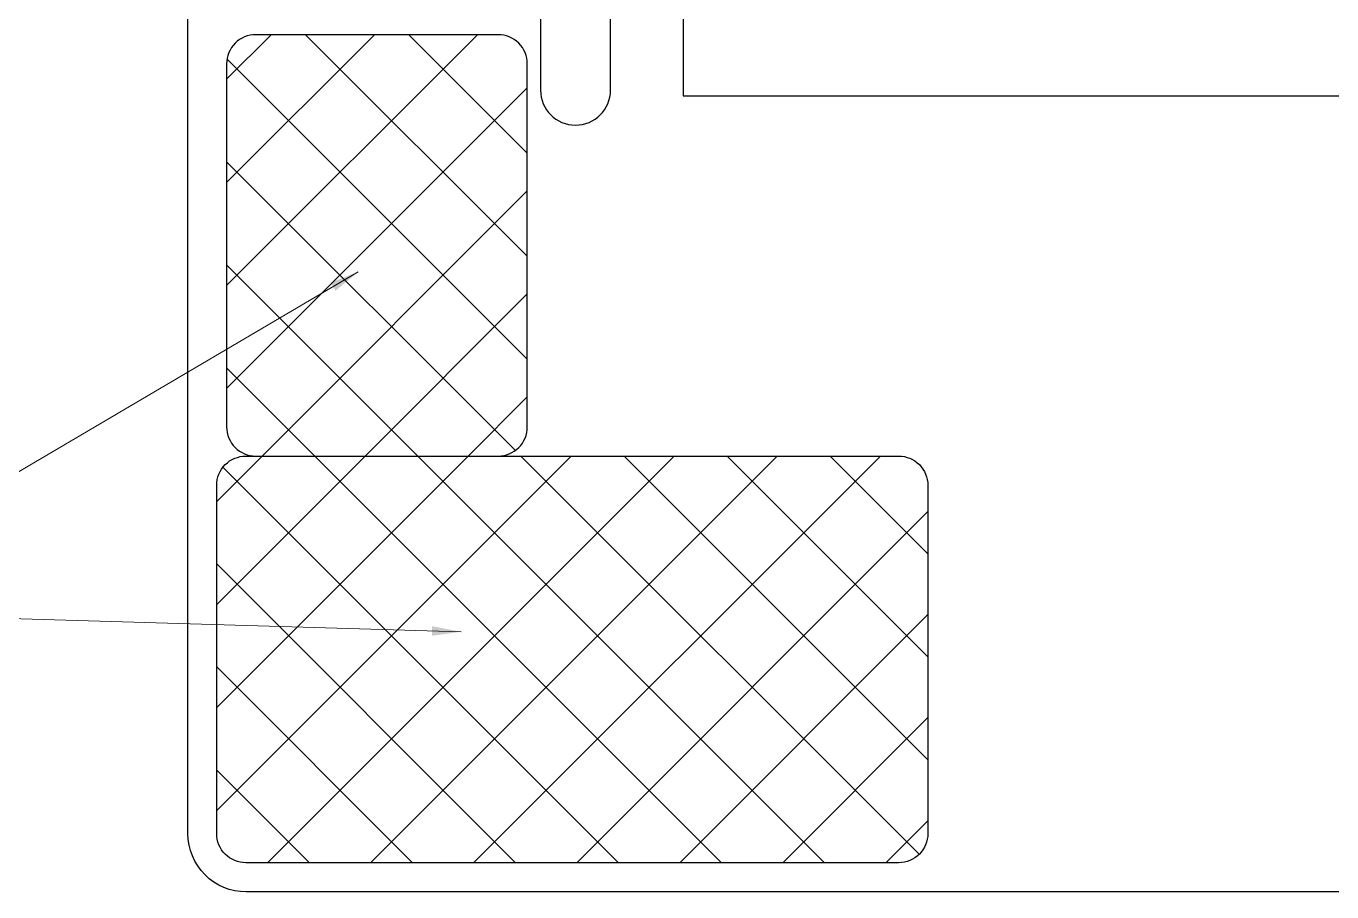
# Model space of a CAD drawing. Header units: inches. Extents: x 1765 to 5217, y -1519 to 441.
# Drawn here: x 4118.83 to 4141.23, y -1322.87 to -1308.01 of the extents above; entities that cross this region are included whole.
import ezdxf

# ---------------------------------------------------------------- set-up
doc = ezdxf.new("R2010")
doc.units = ezdxf.units.IN
doc.header["$MEASUREMENT"] = 0
doc.layers.add('DIM', color=3, linetype='Continuous', lineweight=15)
doc.layers.add('EMI', color=5, linetype='Continuous', lineweight=5)
doc.layers.add('FPC', color=7, linetype='Continuous')
doc.styles.add('TITLE', font='arial.ttf')
doc.dimstyles.new('ISO-25$7', dxfattribs={"dimscale": 0.5, "dimtxt": 2.5, "dimasz": 2, "dimexe": 1.25, "dimexo": 0.625, "dimtad": 0, "dimdsep": 46, "dimtxsty": 'TITLE', "dimcen": 2.5, "dimclrd": 7, "dimclre": 256, "dimclrt": 7, "dimadec": 0, "dimazin": 0, "dimtfac": 1, "dimtmove": 0, "dimatfit": 0, "dimfxl": 0, "dimlwd": 9, "dimlwe": 9, "dimarcsym": 0})
pattern_1 = [(45, (380.085, 206.2259), (-0.88388348, 0.88388348), []), (135, (380.085, 206.2259), (-0.88388348, -0.88388348), [])]

msp = doc.modelspace()

# ---------------------------------------------------------------- hatches: boundary and pattern name
at = {"layer": 'DIM'}
h = msp.add_hatch(dxfattribs=at)
h.set_pattern_fill('ANSI37', color=256, scale=10, style=0)
h.set_pattern_definition(pattern_1)
edge = h.paths.add_edge_path()
edge.add_line((4126.929, -1308.16), (4122.772, -1308.16))
edge.add_arc((4122.772, -1308.66), 0.5, 90, 180)
edge.add_line((4122.272, -1308.66), (4122.272, -1314.89))
edge.add_arc((4122.772, -1314.89), 0.5, 180, 270)
edge.add_line((4122.772, -1315.39), (4126.929, -1315.39))
edge.add_arc((4126.929, -1314.89), 0.5, 270, 360)
edge.add_line((4127.429, -1314.89), (4127.429, -1308.66))
edge.add_arc((4126.929, -1308.66), 0.5, 0, 90)
h = msp.add_hatch(dxfattribs=at)
h.set_pattern_fill('ANSI37', color=256, scale=10, style=0)
h.set_pattern_definition(pattern_1)
edge = h.paths.add_edge_path()
edge.add_line((4133.801, -1322.367), (4122.601, -1322.367))
edge.add_arc((4122.601, -1321.867), 0.5, 180, 270, ccw=False)
edge.add_line((4122.101, -1321.867), (4122.101, -1315.89))
edge.add_arc((4122.601, -1315.89), 0.5, 90, 180, ccw=False)
edge.add_line((4122.601, -1315.39), (4133.801, -1315.39))
edge.add_arc((4133.801, -1315.89), 0.5, 0, 90, ccw=False)
edge.add_line((4134.301, -1315.89), (4134.301, -1321.867))
edge.add_arc((4133.801, -1321.867), 0.5, -90, 0, ccw=False)

# ---------------------------------------------------------------- linework, layer by layer
msp.add_lwpolyline([(4126.929, -1308.16), (4122.772, -1308.16, 0.414214), (4122.272, -1308.66), (4122.272, -1314.89, 0.414214), (4122.772, -1315.39), (4126.929, -1315.39, 0.414214), (4127.429, -1314.89), (4127.429, -1308.66, 0.414214)], format="xyb", close=True)
at = {"color": 6}
msp.add_lwpolyline([(4133.801, -1322.367), (4122.601, -1322.367, -0.414214), (4122.101, -1321.867), (4122.101, -1315.89, -0.414214), (4122.601, -1315.39), (4133.801, -1315.39, -0.414214), (4134.301, -1315.89), (4134.301, -1321.867, -0.414214)], format="xyb", close=True, dxfattribs=at)
at = {"layer": 'EMI', "lineweight": -3}
msp.add_lwpolyline([(4144.129, -1304.984), (4130.101, -1304.984), (4130.101, -1309.212), (4144.129, -1309.212)], close=True, dxfattribs=at)
at = {"layer": 'FPC', "color": 2, "lineweight": -3}
for points in [[(4127.657, -1305.802), (4127.657, -1309.112, 1), (4128.857, -1309.112), (4128.857, -1306.409, -0.241069)], [(4143.706, -1322.867), (4122.608, -1322.867, -0.414214), (4121.608, -1321.867), (4121.608, -1306.161, -0.241069)]]:
    msp.add_lwpolyline(points, format="xyb", dxfattribs=at)

# ---------------------------------------------------------------- leaders
at = {"layer": 'DIM'}
for points in [[(4124.528, -1312.23), (4114.615, -1318.065)], [(4126.294, -1318.405), (4114.615, -1318.065)]]:
    msp.add_leader(points, dimstyle='ISO-25$7', override={"dimtxt": 1, "dimasz": 1, "dimgap": 0.625, "dimtad": 0, "dimclrd": 256, "dimclrt": 256}, dxfattribs=at)

doc.saveas('drawing.dxf')
